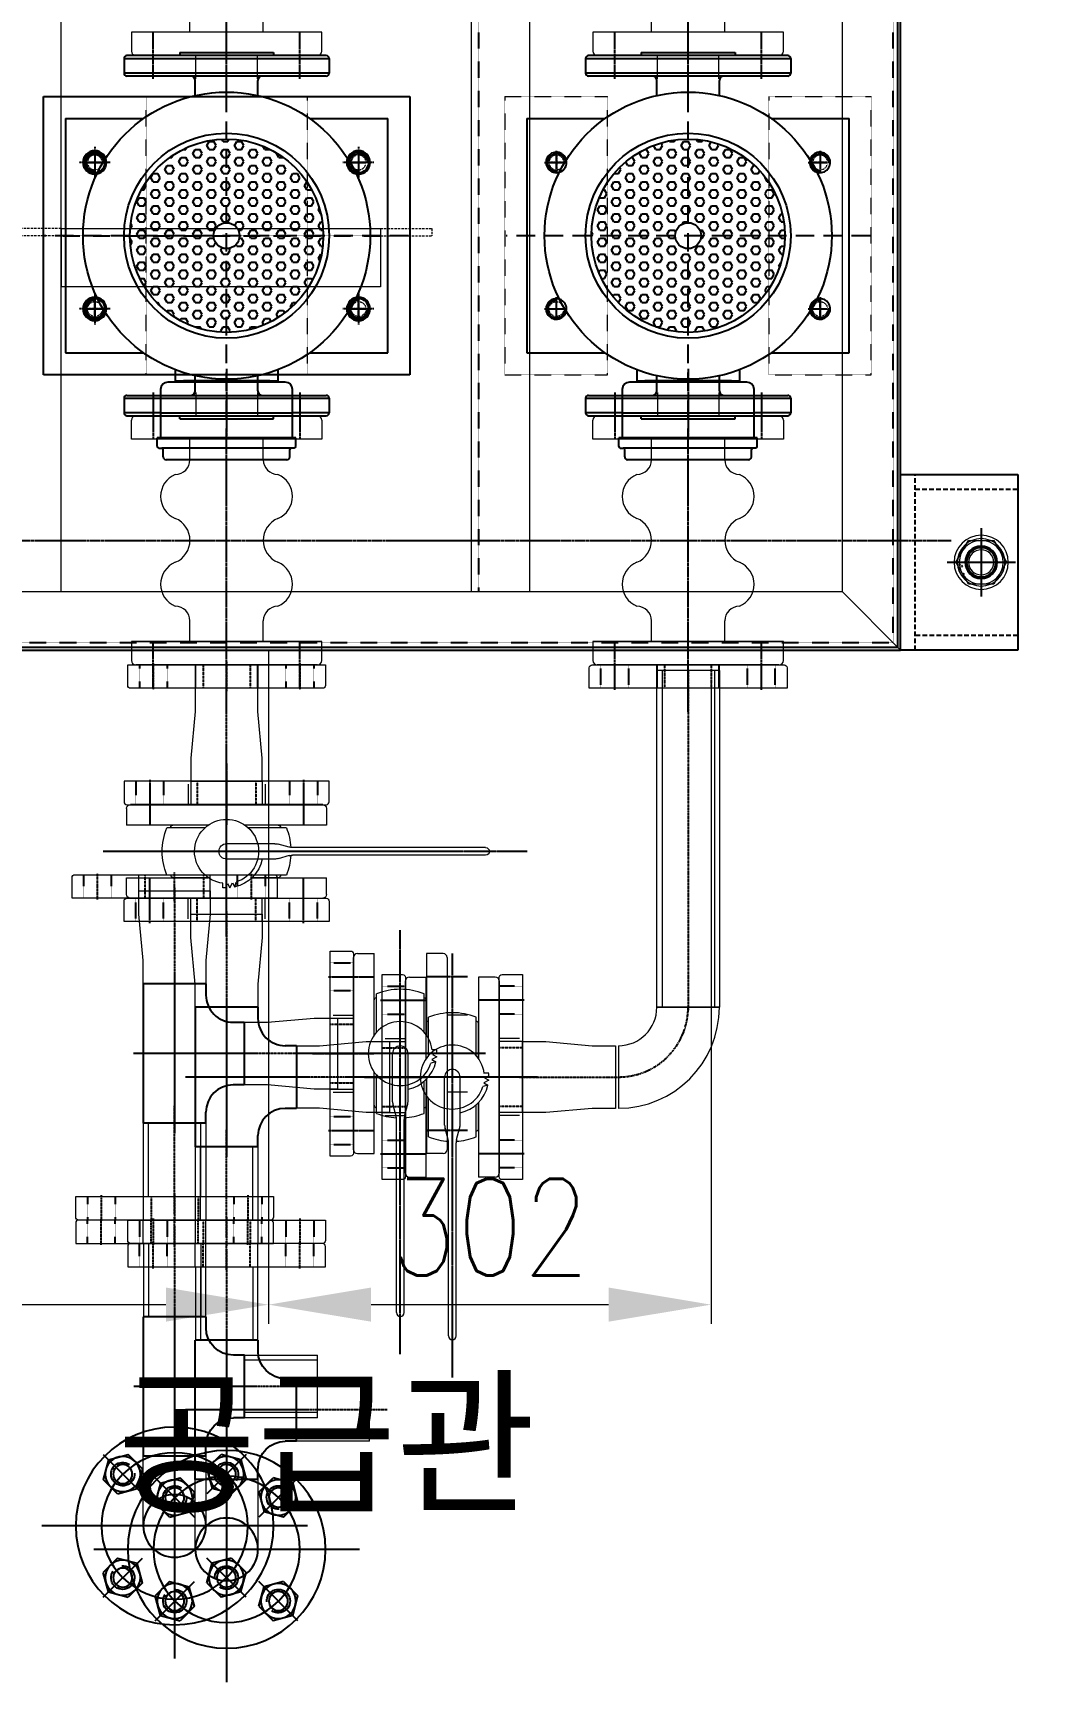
# Model space of a CAD drawing. Header units: millimetres. Extents: x -32759 to 129432, y 390 to 54305.
# Drawn here: x 24426 to 25111, y 26346 to 27471 of the extents above; entities that cross this region are included whole.
import ezdxf

# ---------------------------------------------------------------- set-up
doc = ezdxf.new("R2010")
doc.units = ezdxf.units.MM
for name, pattern in [('CENTER', [2, 1.25, -0.25, 0.25, -0.25]), ('DASHED', [19.05, 12.7, -6.35]), ('HIDDEN', [0.375, 0.25, -0.125]), ('HIDDEN2', [4.7625, 3.175, -1.5875]), ('PHANTOM', [2.5, 1.25, -0.25, 0.25, -0.25, 0.25, -0.25])]:
    doc.linetypes.add(name, pattern=pattern)
for name, color, linetype in [('01a', 8, 'Continuous'), ('01d', 211, 'Continuous'), ('01j', 243, 'Continuous'), ('1', 20, 'Continuous'), ('2', 2, 'DASHED'), ('3', 5, 'Continuous'), ('4', 102, 'Continuous'), ('BOM-UDEF', 3, 'Continuous'), ('CENTER', 1, 'CENTER'), ('CL', 1, 'CENTER'), ('FL', 3, 'Continuous'), ('HL', 2, 'HIDDEN'), ('PL', 5, 'PHANTOM'), ('RD', 5, 'Continuous'), ('외형선', 3, 'Continuous')]:
    doc.layers.add(name, color=color, linetype=linetype)
doc.layers.add('02 숨은선', color=2, linetype='HIDDEN', lineweight=15)
doc.layers.add('_BODY', color=7, linetype='Continuous', lineweight=13)
doc.styles.add('ROAMNS', font='romans.shx', dxfattribs={"width": 0.8, "bigfont": 'whgtxt.shx'})
doc.styles.get("Standard").update_dxf_attribs({"font": 'arial.ttf'})
doc.styles.add('한글', font='romans.shx', dxfattribs={"height": 4, "bigfont": 'whgtxt.shx'})
doc.dimstyles.new('20 작은 한덕_도면칫수', dxfattribs={"dimscale": 20, "dimtxt": 3.3, "dimasz": 3.5, "dimexe": 0.65, "dimexo": 1.25, "dimgap": 1, "dimtad": 1, "dimdec": 0, "dimdsep": 46, "dimtxsty": 'ROAMNS', "dimcen": 0, "dimclrd": 7, "dimclre": 7, "dimclrt": 2, "dimadec": 0, "dimazin": 2, "dimtp": 0.1, "dimtm": 0.1, "dimtfac": 0.71, "dimtdec": 0, "dimtmove": 0, "dimatfit": 3, "dimfxl": 1, "dimlwd": -1, "dimlwe": -1, "dimarcsym": 1})
doc.dimstyles.new('AM_ISO$0', dxfattribs={"dimtxt": 3.5, "dimasz": 3.5, "dimexe": 1, "dimexo": 1, "dimgap": 1.5, "dimtad": 1, "dimdsep": 46, "dimtxsty": 'Standard', "dimcen": 0, "dimclrd": 256, "dimclre": 256, "dimclrt": 2, "dimadec": 0, "dimazin": 2, "dimtp": 0.1, "dimtm": 0.1, "dimtfac": 0.71, "dimtdec": 3, "dimtmove": 0, "dimatfit": 3, "dimfxl": 1, "dimlwd": -1, "dimlwe": -1, "dimarcsym": 1})

# ---------------------------------------------------------------- blocks, each defined once
blk = doc.blocks.new('A$C14AC7C18')
at = {"ltscale": 0.5}
for p, q in [((12, 0), (12, 42.7)), ((12, 42.7), (62, 42.7)), ((62, 39.2), (12, 39.2)), ((62, 0), (62, 42.7)), ((62, 3.5), (12, 3.5)), ((62, 0), (12, 0))]:
    blk.add_line(p, q, dxfattribs=at)
at = {"layer": 'CL', "ltscale": 0.5}
blk.add_line((74, 21.3), (0, 21.3), dxfattribs=at)
blk = doc.blocks.new('zxcvxcvzxc')
at = {"ltscale": 0.5}
for p, q in [((333036.4, 38013.3), (333036.4, 38056)), ((333036.4, 38056), (333084, 38056)), ((333084, 38013.3), (333036.4, 38013.3))]:
    blk.add_line(p, q, dxfattribs=at)
for start, end in [(90, 270), (270, 90)]:
    blk.add_arc((333084, 38034.7), 21.3, start, end, dxfattribs=at)
at = {"layer": 'CL', "ltscale": 0.5}
for p, q in [((333084, 38058), (333084, 38011.3)), ((333034.4, 38034.7), (333107.3, 38034.7))]:
    blk.add_line(p, q, dxfattribs=at)
blk = doc.blocks.new('A$C5E5D0408')
at = {"layer": '1'}
for p, q in [((90.6, 181.2), (90.6, 0)), ((41.9, 139.4), (68.7, 112.6)), ((139.4, 139.4), (112.6, 112.6)), ((0, 90.6), (181.2, 90.6)), ((41.9, 41.9), (68.7, 68.7)), ((139.4, 41.9), (112.6, 68.7))]:
    blk.add_line(p, q, dxfattribs=at)
blk.add_circle((90.6, 90.6), 50, dxfattribs=at)
at = {"layer": '3'}
for p, q in [((45.5, 135.8), (41.9, 122.4)), ((45.5, 135.8), (58.8, 139.4)), ((68.6, 129.6), (58.8, 139.4)), ((112.6, 129.6), (122.4, 139.4)), ((135.8, 135.8), (122.4, 139.4)), ((135.8, 135.8), (139.4, 122.4)), ((68.6, 129.6), (65.1, 116.2)), ((112.6, 129.6), (116.2, 116.2)), ((51.7, 112.6), (41.9, 122.4)), ((51.7, 112.6), (65.1, 116.2)), ((129.6, 112.6), (116.2, 116.2)), ((129.6, 112.6), (139.4, 122.4)), ((51.7, 68.6), (41.9, 58.8)), ((51.7, 68.6), (65.1, 65.1)), ((129.6, 68.6), (116.2, 65.1)), ((129.6, 68.6), (139.4, 58.8)), ((45.5, 45.5), (41.9, 58.8)), ((68.6, 51.7), (65.1, 65.1)), ((112.6, 51.7), (116.2, 65.1)), ((135.8, 45.5), (139.4, 58.8)), ((45.5, 45.5), (58.8, 41.9)), ((68.6, 51.7), (58.8, 41.9)), ((112.6, 51.7), (122.4, 41.9)), ((135.8, 45.5), (122.4, 41.9))]:
    blk.add_line(p, q, dxfattribs=at)
for centre, radius in [((90.6, 90.6), 67.5), ((55.3, 126), 12), ((126, 126), 12), ((55.3, 126), 6.5), ((126, 126), 6.5), ((90.6, 90.6), 21.4), ((55.3, 55.3), 12), ((55.3, 55.3), 6.5), ((126, 55.3), 12), ((126, 55.3), 6.5)]:
    blk.add_circle(centre, radius, dxfattribs=at)
at = {"layer": '4'}
for centre, start, end in [((55.3, 126), 265.5288, 214.4712), ((126, 126), 175.5288, 124.4712), ((55.3, 55.3), 355.5288, 304.4712), ((126, 55.3), 85.5288, 34.4712)]:
    blk.add_arc(centre, 8, start, end, dxfattribs=at)
blk = doc.blocks.new('A$C57364975')
at = {"layer": '1'}
for p, q in [((53.4, 84.1), (53.4, 0)), ((0, 28), (107.9, 28))]:
    blk.add_line(p, q, dxfattribs=at)
at = {"layer": '3'}
for p, q in [((32.1, 75.6), (74.8, 75.6)), ((32.1, 75.6), (32.1, 68)), ((74.8, 75.6), (74.8, 68)), ((5.8, 49.3), (13.4, 49.3)), ((5.8, 49.3), (5.8, 6.6)), ((101, 49.3), (93.4, 49.3)), ((101, 49.3), (101, 6.6)), ((5.8, 6.6), (101, 6.6))]:
    blk.add_line(p, q, dxfattribs=at)
for centre, start, end in [((13.4, 68), 270, 0), ((93.4, 68), 180, 270)]:
    blk.add_arc(centre, 18.6, start, end, dxfattribs=at)
blk = doc.blocks.new('*D1327')
at = {"color": 7, "linetype": 'ByBlock', "transparency": 16777216}
for p, q in [((295476.5, -101289.3), (295476.5, -101748.3)), ((295778.6, -101310.3), (295778.6, -101748.3)), ((295708.6, -101735.3), (295546.5, -101735.3))]:
    blk.add_line(p, q, dxfattribs=at)
at = {"color": 7, "transparency": 16777216}
for points in [[(295546.5, -101723.6), (295546.5, -101746.9), (295476.5, -101735.3)], [(295708.6, -101723.6), (295708.6, -101746.9), (295778.6, -101735.3)]]:
    blk.add_solid(points, dxfattribs=at)
at = {"layer": 'Defpoints', "color": 0, "transparency": 16777216}
for p in [(295476.5, -101264.3), (295778.6, -101285.3), (295476.5, -101735.3)]:
    blk.add_point(p, dxfattribs=at)
at = {"color": 2, "transparency": 16777216, "insert": (295627.6, -101682.3), "char_height": 66, "attachment_point": 5, "style": 'ROAMNS'}
blk.add_mtext('302', dxfattribs=at)
blk = doc.blocks.new('*D1328')
at = {"color": 7, "linetype": 'ByBlock', "transparency": 16777216}
for p, q in [((294556.5, -101209.3), (294556.5, -101748.3)), ((295476.5, -101289.3), (295476.5, -101748.3)), ((295406.5, -101735.3), (294626.5, -101735.3))]:
    blk.add_line(p, q, dxfattribs=at)
at = {"color": 7, "transparency": 16777216}
for points in [[(294626.5, -101723.6), (294626.5, -101746.9), (294556.5, -101735.3)], [(295406.5, -101723.6), (295406.5, -101746.9), (295476.5, -101735.3)]]:
    blk.add_solid(points, dxfattribs=at)
at = {"layer": 'Defpoints', "color": 0, "transparency": 16777216}
for p in [(294556.5, -101184.3), (295476.5, -101264.3), (294556.5, -101735.3)]:
    blk.add_point(p, dxfattribs=at)
at = {"color": 2, "transparency": 16777216, "insert": (295016.5, -101682.3), "char_height": 66, "attachment_point": 5, "style": 'ROAMNS'}
blk.add_mtext('920', dxfattribs=at)
blk = doc.blocks.new('A$C63697C70')
at = {"ltscale": 0.5}
for p, q in [((2, 135), (2, 0)), ((16, 135), (2, 135)), ((18, 2), (18, 133)), ((2, 88.9), (18, 88.9)), ((2, 46.2), (18, 46.2)), ((2, 0), (16, 0))]:
    blk.add_line(p, q, dxfattribs=at)
for centre, start, end in [((16, 133), 0, 90), ((16, 2), 270, 0)]:
    blk.add_arc(centre, 2, start, end, dxfattribs=at)
at = {"layer": 'CL', "ltscale": 0.5}
for p, q in [((1, 117.5), (19, 117.5)), ((0, 67.5), (20, 67.5)), ((1, 17.5), (19, 17.5))]:
    blk.add_line(p, q, dxfattribs=at)
at = {"layer": 'HL', "ltscale": 0.5}
for p, q in [((2, 127), (18, 127)), ((2, 108), (18, 108)), ((2, 27), (18, 27)), ((2, 8), (18, 8))]:
    blk.add_line(p, q, dxfattribs=at)
at = {"layer": 'PL', "ltscale": 0.5}
for p, q in [((2, 83.5), (18, 83.5)), ((2, 51.5), (18, 51.5))]:
    blk.add_line(p, q, dxfattribs=at)
blk = doc.blocks.new('A$C01775BC6')
at = {"ltscale": 0.5}
for p, q in [((2, 48.6), (17.9, 48.6)), ((2, 0), (2, 48.6)), ((17.9, 48.6), (49.6, 45.6)), ((49.6, 45.6), (65.5, 45.6)), ((65.5, 45.6), (65.5, 2.9)), ((49.6, 2.9), (17.9, 0)), ((65.5, 2.9), (49.6, 2.9)), ((17.9, 0), (2, 0))]:
    blk.add_line(p, q, dxfattribs=at)
at = {"layer": 'CL', "ltscale": 0.5}
blk.add_line((0, 24.3), (67.5, 24.3), dxfattribs=at)
blk = doc.blocks.new('A$C351C1466')
at = {"ltscale": 0.5}
for p, q in [((2, 140), (2, 0)), ((16, 140), (2, 140)), ((18, 2), (18, 138)), ((2, 94.3), (18, 94.3)), ((2, 45.7), (18, 45.7)), ((2, 0), (16, 0))]:
    blk.add_line(p, q, dxfattribs=at)
for centre, start, end in [((16, 138), 0, 90), ((16, 2), 270, 0)]:
    blk.add_arc(centre, 2, start, end, dxfattribs=at)
at = {"layer": 'CL', "ltscale": 0.5}
for p, q in [((1, 122.5), (19, 122.5)), ((0, 70), (20, 70)), ((1, 17.5), (19, 17.5))]:
    blk.add_line(p, q, dxfattribs=at)
at = {"layer": 'HL', "ltscale": 0.5}
for p, q in [((2, 132), (18, 132)), ((2, 113), (18, 113)), ((2, 27), (18, 27)), ((2, 8), (18, 8))]:
    blk.add_line(p, q, dxfattribs=at)
at = {"layer": 'PL', "ltscale": 0.5}
for p, q in [((2, 90), (18, 90)), ((2, 50), (18, 50))]:
    blk.add_line(p, q, dxfattribs=at)
blk = doc.blocks.new('A$C0A1C3371')
at = {"ltscale": 0.5, "extrusion": (0, 0, -1), "zscale": -1}
for name, p, rotation in [('A$C351C1466', (-54.1, 174.1), 90.00000000000001), ('A$C63697C70', (-219.7, 137.5), 180)]:
    blk.add_blockref(name, p, dxfattribs=dict(at, rotation=rotation))
at = {"ltscale": 0.5, "rotation": 270}
blk.add_blockref('A$C01775BC6', (99.8, 183.1), dxfattribs=at)
at = {"ltscale": 0.5, "extrusion": (0, 0, -1), "zscale": -1}
blk.add_blockref('A$C351C1466', (-20, 0), dxfattribs=at)
for name, p in [('A$C57364975', (70.7, 42)), ('A$C14AC7C18', (159.7, 48.7))]:
    blk.add_blockref(name, p)
at = {"ltscale": 0.5}
blk.add_blockref('A$C01775BC6', (11, 45.7), dxfattribs=at)
blk = doc.blocks.new('BL-50P')
for p, q in [((33.5, 202), (33.5, 51.3)), ((39.5, 202), (39.5, 51.3)), ((3, 78), (16, 78)), ((16, 19.8), (16, 78)), ((70, 78), (57, 78)), ((57, 78), (57, 14.3)), ((0, -75), (0, 75)), ((73, 75), (73, -75)), ((16, 40.1), (16, 19.8)), ((18, 46.7), (18, 21.7)), ((33.2, 48.7), (30.8, 40.1)), ((39.8, 48.7), (42.2, 40.1)), ((55, 46.7), (55, 16.8)), ((57, 40.1), (57, 14.3)), ((-16, 30), (0, 30)), ((30.5, 37.5), (30.5, 0)), ((42.5, 37.5), (42.5, 0)), ((89, 30), (73, 30)), ((8, -0.7), (11.5, 0.7)), ((8.1, 2.4), (11.9, 4.6)), ((11.5, 0.7), (8.1, 2.4)), ((8.7, 6.4), (12.6, 7.4)), ((11.9, 4.6), (8.7, 6.4)), ((8.1, -2.9), (11.7, -2.9)), ((16, -78), (16, -14.3)), ((16, -14.3), (16, -41.5)), ((18, -16.8), (18, -46.7)), ((55, -16.8), (55, -46.7)), ((57, -14.3), (57, -78)), ((57, -14.3), (57, -42)), ((-16, -30), (0, -30)), ((89, -30), (73, -30)), ((18, -43.5), (18, -43.5)), ((55, -43.5), (55.5, -43.5)), ((3, -78), (16, -78)), ((70, -78), (57, -78))]:
    blk.add_line(p, q)
for centre, radius, start, end in [((36.5, 202), 3, 0, 180), ((3, 75), 3, 90, 180), ((70, 75), 3, 0, 90), ((18, 40.1), 2, 90, 180), ((36.5, 0), 50.2, 93.5055, 111.6124), ((40.5, 37.5), 10, 164.9149, 180), ((23.5, 51.3), 10, 344.9149, 0), ((49.5, 51.3), 10, 180, 195.0851), ((36.5, 0), 50.2, 68.3876, 86.4945), ((32.5, 37.5), 10, 0, 15.0851), ((55, 40.1), 2, 0, 90), ((36.5, 0), 28.5, 102.1532, 166.9419), ((36.5, 0), 25, 186.6152, 162.7268), ((36.5, 0), 6, 180, 0), ((36.5, 0), 28.5, 181.4361, 185.7998), ((18, -41.5), 2, 180, 270), ((36.5, 0), 50.2, 248.3876, 291.6124), ((55.5, -42), 1.5, 270, 0), ((3, -75), 3, 180, 270), ((70, -75), 3, 270, 0)]:
    blk.add_arc(centre, radius, start, end)
at = {"layer": 'CENTER'}
for p, q in [((36.5, 234.4), (36.5, -96.3)), ((-16, 60), (16, 60)), ((89, 60), (57, 60)), ((-29.9, 0), (119.7, 0)), ((-28, 0), (16, 0)), ((105, 0), (57, 0)), ((-16, -60), (16, -60)), ((89, -60), (57, -60))]:
    blk.add_line(p, q, dxfattribs=at)
blk = doc.blocks.new('FRP-32')
for p, q in [((0, -62), (0, 62)), ((16, 65), (3, 65)), ((16, -65), (16, 65)), ((154, 65), (167, 65)), ((154, -65), (154, 65)), ((170, -62), (170, 62)), ((16, 25), (30, 25)), ((140, 25), (154, 25)), ((-16, 21), (0, 21)), ((186, 21), (170, 21)), ((-16, -21), (0, -21)), ((186, -21), (170, -21)), ((16, -25), (30, -25)), ((140, -25), (154, -25)), ((3, -65), (16, -65)), ((167, -65), (154, -65))]:
    blk.add_line(p, q)
for centre, radius, start, end in [((3, 62), 3, 90, 180), ((167, 62), 3, 0, 90), ((30, 35), 10, 270, 0), ((55, 28.75), 16.25, 22.61986, 157.38014), ((85, 41.25), 16.25, 202.61986, 337.38014), ((115, 28.75), 16.25, 22.61986, 157.38014), ((140, 35), 10, 180, 270), ((30, -35), 10, 0, 90), ((85, -41.25), 16.25, 22.61986, 157.38014), ((140, -35), 10, 90, 180), ((55, -28.75), 16.25, 202.61986, 337.38014), ((115, -28.75), 16.25, 202.61986, 337.38014), ((3, -62), 3, 180, 270), ((167, -62), 3, 270, 0)]:
    blk.add_arc(centre, radius, start, end)
at = {"layer": 'CENTER'}
for p, q in [((85, 195.21), (85, -179.4)), ((-16, 50), (16, 50)), ((186, 50), (154, 50)), ((-32, 0), (16, 0)), ((16, 0), (154, 0)), ((202, 0), (154, 0)), ((-16, -50), (16, -50)), ((186, -50), (154, -50))]:
    blk.add_line(p, q, dxfattribs=at)
blk = doc.blocks.new('SDFGSDFGSDFG')
at = {"ltscale": 0.5, "xscale": -1, "rotation": 180}
blk.add_blockref('A$C63697C70', (335519, 36898.1), dxfattribs=at)
at = {"ltscale": 0.5}
blk.add_blockref('A$C351C1466', (335598.5, 36760.6), dxfattribs=at)
at = {"ltscale": 0.5, "xscale": -1}
blk.add_blockref('A$C01775BC6', (335602.5, 36806.3), dxfattribs=at)
blk = doc.blocks.new('747 3HP TOP')
at = {"layer": '1'}
h = blk.add_hatch(dxfattribs=at)
h.set_pattern_fill('HEX', color=256, style=0)
h.paths.add_polyline_path([(5285.2, 19853.7, 0.414214), (5219.2, 19787.7), (5276.3, 19787.7, -0.414214), (5285.2, 19796.6)])
h.paths.add_polyline_path([(5285.2, 19853.7), (5285.2, 19796.6, -0.414214), (5294, 19787.7), (5351.2, 19787.7, 0.414214)])
h.paths.add_polyline_path([(5351.2, 19787.7), (5294, 19787.7, -0.414214), (5285.2, 19778.8), (5285.2, 19721.7, 0.414214)])
h.paths.add_polyline_path([(5285.2, 19778.8, -0.414214), (5276.3, 19787.7), (5219.2, 19787.7, 0.414214), (5285.2, 19721.7)])
for p, q in [((5250.2, 19696.2), (5250.2, 19688.7)), ((5320.2, 19696.2), (5320.2, 19688.7)), ((5240.2, 19682.7), (5240.2, 19649.7)), ((5255.7, 19687.7), (5245.2, 19687.7)), ((5250.2, 19688.7), (5271.1, 19688.7)), ((5255.2, 19688.7), (5271.1, 19688.7)), ((5255.2, 19688.7), (5271.1, 19688.7)), ((5314.7, 19688.7), (5255.7, 19688.7)), ((5255.7, 19687.7), (5255.7, 19688.7)), ((5314.7, 19687.7), (5255.7, 19687.7)), ((5299.3, 19688.7), (5315.2, 19688.7)), ((5299.3, 19688.7), (5320.2, 19688.7)), ((5299.3, 19688.7), (5315.2, 19688.7)), ((5314.7, 19687.7), (5314.7, 19688.7)), ((5325.2, 19687.7), (5314.7, 19687.7)), ((5330.2, 19649.7), (5330.2, 19682.7)), ((5332.4, 19649.7), (5237.9, 19649.7)), ((5237.9, 19643.7), (5237.9, 19649.7)), ((5332.4, 19643.7), (5332.4, 19649.7)), ((5238.9, 19642.7), (5240.9, 19642.7)), ((5329.4, 19642.7), (5240.9, 19642.7)), ((5241.9, 19636.7), (5241.9, 19641.7)), ((5326.4, 19634.7), (5243.9, 19634.7)), ((5328.4, 19636.7), (5328.4, 19641.7)), ((5331.4, 19642.7), (5329.4, 19642.7))]:
    blk.add_line(p, q, dxfattribs=at)
for radius in [98, 70, 66, 8.86]:
    blk.add_circle((5285.2, 19787.7), radius, dxfattribs=at)
for centre, radius, start, end in [((5245.2, 19682.7), 5, 90, 180), ((5325.2, 19682.7), 5, 0, 90), ((5238.9, 19643.7), 1, 180, 270), ((5240.9, 19641.7), 1, 0, 90), ((5243.9, 19636.7), 2, 180, 270), ((5326.4, 19636.7), 2, 270, 0), ((5329.4, 19641.7), 1, 90, 180), ((5331.4, 19643.7), 1, 270, 0)]:
    blk.add_arc(centre, radius, start, end, dxfattribs=at)
blk = doc.blocks.new('6utryty')
at = {"layer": '1'}
for p, q in [((325293.9, 20885.6), (325157.9, 20885.6)), ((325193.9, 20887.6), (325257.9, 20887.6)), ((325193.9, 20887.6), (325193.9, 20885.6)), ((325257.9, 20887.6), (325257.9, 20885.6)), ((325155.9, 20883.6), (325155.9, 20873.6)), ((325155.9, 20883.6), (325295.9, 20883.6)), ((325295.9, 20873.6), (325155.9, 20873.6)), ((325295.9, 20883.6), (325295.9, 20873.6)), ((325293.9, 20871.6), (325157.9, 20871.6)), ((325204.5, 20858.2), (325204.5, 20868.6)), ((325247.2, 20858.2), (325247.2, 20868.6)), ((325115.9, 20842.6), (325169.3, 20842.6)), ((325115.9, 20842.6), (325115.9, 20682.6)), ((325282.5, 20842.6), (325335.9, 20842.6)), ((325335.9, 20682.6), (325335.9, 20842.6)), ((325115.9, 20682.6), (325169.3, 20682.6)), ((325282.5, 20682.6), (325335.9, 20682.6)), ((325155.9, 20651.6), (325155.9, 20641.6)), ((325155.9, 20651.6), (325181.1, 20651.6)), ((325157.9, 20653.6), (325181.1, 20653.6)), ((325271.1, 20653.6), (325293.9, 20653.6)), ((325271.1, 20651.6), (325295.9, 20651.6)), ((325295.9, 20651.6), (325295.9, 20641.6)), ((325181.1, 20641.6), (325155.9, 20641.6)), ((325157.9, 20639.6), (325181.1, 20639.6)), ((325295.9, 20641.6), (325271.1, 20641.6)), ((325271.1, 20639.6), (325293.9, 20639.6))]:
    blk.add_line(p, q, dxfattribs=at)
for centre, radius, start, end in [((325157.9, 20883.6), 2, 90, 180), ((325293.9, 20883.6), 2, 0, 90), ((325157.9, 20873.6), 2, 180, 270), ((325293.9, 20873.6), 2, 270, 0), ((325201.5, 20868.6), 3, 0, 90), ((325250.2, 20868.6), 3, 90, 180), ((325135.9, 20812.6), 7, 14.4769, 287.4139), ((325315.9, 20812.6), 7, 252.5861, 165.5231), ((325135.9, 20712.6), 7, 72.5861, 345.5231), ((325315.9, 20712.6), 7, 194.4769, 107.4139), ((325157.9, 20651.6), 2, 90, 180), ((325293.9, 20651.6), 2, 0, 90), ((325157.9, 20641.6), 2, 180, 270), ((325293.9, 20641.6), 2, 270, 0)]:
    blk.add_arc(centre, radius, start, end, dxfattribs=at)
at = {"layer": '2'}
for p, q in [((325225.9, 20599.3), (325225.9, 20890.7)), ((325135.9, 20820.6), (325135.9, 20804.5)), ((325315.9, 20820.6), (325315.9, 20804.5)), ((325127.8, 20812.6), (325143.9, 20812.6)), ((325307.8, 20812.6), (325323.9, 20812.6)), ((325350.1, 20762.6), (325101.7, 20762.6)), ((325135.9, 20720.6), (325135.9, 20704.5)), ((325315.9, 20720.6), (325315.9, 20704.5)), ((325127.8, 20712.6), (325143.9, 20712.6)), ((325307.8, 20712.6), (325323.9, 20712.6))]:
    blk.add_line(p, q, dxfattribs=at)
at = {"layer": '3'}
for p, q in [((325204.5, 20656.6), (325204.5, 20667)), ((325247.2, 20656.6), (325247.2, 20667)), ((325181.1, 20653.6), (325271.1, 20653.6)), ((325181.1, 20651.6), (325271.1, 20651.6)), ((325181.1, 20641.6), (325271.1, 20641.6)), ((325181.1, 20639.6), (325271.1, 20639.6)), ((325193.9, 20637.6), (325193.9, 20639.6)), ((325193.9, 20637.6), (325257.9, 20637.6)), ((325257.9, 20637.6), (325257.9, 20639.6))]:
    blk.add_line(p, q, dxfattribs=at)
for centre, radius, start, end in [((325135.9, 20812.6), 7, 287.4139, 14.4769), ((325315.9, 20812.6), 7, 165.5231, 252.5861), ((325135.9, 20712.6), 7, 345.5231, 72.5861), ((325315.9, 20712.6), 7, 107.4139, 194.4769), ((325201.5, 20656.6), 3, 270, 0), ((325250.2, 20656.6), 3, 180, 270)]:
    blk.add_arc(centre, radius, start, end, dxfattribs=at)
at = {"layer": '1'}
blk.add_blockref('747 3HP TOP', (319940.7, 974.9), dxfattribs=at)
blk = doc.blocks.new('A$C445176EE')
at = {"color": 2, "linetype": 'HIDDEN2', "ltscale": 0.5}
for p, q in [((35, 40), (0, 40)), ((0, 40), (0, 35)), ((35, 35), (0, 35)), ((253, 40), (288, 40)), ((253, 35), (288, 35)), ((288, 40), (288, 35))]:
    blk.add_line(p, q, dxfattribs=at)
at = {"ltscale": 0.5}
for p, q in [((253, 40), (35, 40)), ((35, 40), (35, 0)), ((253, 40), (253, 0)), ((35, 0), (253, 0))]:
    blk.add_line(p, q, dxfattribs=at)
at = {"layer": 'HL', "ltscale": 0.5}
blk.add_line((253, 35), (35, 35), dxfattribs=at)
blk = doc.blocks.new('hgfgh')
at = {"ltscale": 0.5}
for p, q in [((496361.3, 294378.3), (496361.3, 294188.3)), ((496611.3, 294378.3), (496361.3, 294378.3)), ((496611.3, 294188.3), (496611.3, 294378.3)), ((496361.3, 294188.3), (496611.3, 294188.3))]:
    blk.add_line(p, q, dxfattribs=at)
for centre in [(496396.3, 294333.3), (496576.3, 294333.3), (496396.3, 294233.3), (496576.3, 294233.3)]:
    blk.add_circle(centre, 8, dxfattribs=at)
at = {"layer": 'CL', "ltscale": 0.5}
for p, q in [((496396.3, 294343.9), (496396.3, 294322.7)), ((496576.3, 294343.9), (496576.3, 294322.7)), ((496385.7, 294333.3), (496406.9, 294333.3)), ((496565.7, 294333.3), (496586.9, 294333.3)), ((496396.3, 294243.9), (496396.3, 294222.7)), ((496576.3, 294243.9), (496576.3, 294222.7)), ((496385.7, 294233.3), (496406.9, 294233.3)), ((496565.7, 294233.3), (496586.9, 294233.3))]:
    blk.add_line(p, q, dxfattribs=at)
blk = doc.blocks.new('ytreyrty')
at = {"ltscale": 0.5}
for p, q in [((333062.6, 37987.1), (333105.3, 37987.1)), ((333036.4, 37960.8), (333036.4, 37918.1))]:
    blk.add_line(p, q, dxfattribs=at)
for radius in [68.9, 26.2]:
    blk.add_arc((333036.4, 37987.1), radius, 270, 0, dxfattribs=at)
at = {"layer": 'CL', "ltscale": 0.5}
blk.add_arc((333036.4, 37987.1), 47.6, 270, 0, dxfattribs=at)
blk = doc.blocks.new('A$C14867295')
at = {"ltscale": 0.5}
for p, q in [((0, 0), (0, 230)), ((0, 230), (42.7, 230)), ((3.5, 0), (3.5, 230)), ((39.2, 0), (39.2, 230)), ((42.7, 230), (42.7, 0)), ((0, 0), (42.7, 0))]:
    blk.add_line(p, q, dxfattribs=at)
at = {"layer": 'CL', "ltscale": 0.5}
blk.add_line((21.4, 0), (21.4, 232), dxfattribs=at)
blk = doc.blocks.new('sdfgsdfgsfgd')
at = {"ltscale": 0.5}
blk.add_circle((488041.9, 298396.3), 5.05, dxfattribs=at)
at = {"layer": 'CL', "ltscale": 0.5}
for p, q in [((488034.9, 298396.3), (488048.9, 298396.3)), ((488041.9, 298403.3), (488041.9, 298389.3))]:
    blk.add_line(p, q, dxfattribs=at)
at = {"layer": 'FL', "color": 1, "ltscale": 0.5}
blk.add_arc((488041.9, 298396.3), 6, 270, 180, dxfattribs=at)
at = {"color": 2, "ltscale": 0.5, "insert": (488039.8, 298399.2), "char_height": 2, "width": 1.543, "attachment_point": 1, "style": '한글'}
blk.add_mtext('M12', dxfattribs=at)
blk = doc.blocks.new('sdgsdfgfsdgfdsgsd')
at = {"ltscale": 0.5}
for p, q in [((488000.2, 298377.5), (488000.2, 298292.5)), ((488100.2, 298377.5), (488000.2, 298377.5)), ((488100.2, 298292.5), (488100.2, 298377.5)), ((488000.2, 298292.5), (488100.2, 298292.5))]:
    blk.add_line(p, q, dxfattribs=at)
blk.add_blockref('sdfgsdfgsfgd', (8.3, -58.8))
blk = doc.blocks.new('zxcvxcvxz')
at = {"ltscale": 0.5}
for p, q in [((487475.9, 298214.1), (487475.9, 298134.1)), ((487535.9, 298214.1), (487475.9, 298214.1)), ((487535.9, 298134.1), (487535.9, 298214.1)), ((487475.9, 298134.1), (487535.9, 298134.1))]:
    blk.add_line(p, q, dxfattribs=at)
blk.add_blockref('sdfgsdfgsfgd', (-536, -237.2))
blk = doc.blocks.new('vbn')
at = {"ltscale": 0.5}
blk.add_circle((491764.7, 300516.7), 5.05, dxfattribs=at)
at = {"layer": 'CL', "ltscale": 0.5}
for p, q in [((491764.7, 300523.7), (491764.7, 300509.7)), ((491757.7, 300516.7), (491771.7, 300516.7))]:
    blk.add_line(p, q, dxfattribs=at)
at = {"layer": 'FL', "color": 1, "ltscale": 0.5}
blk.add_arc((491764.7, 300516.7), 6, 270, 180, dxfattribs=at)
blk = doc.blocks.new('xcvbxcv')
at = {"ltscale": 0.5}
for p, q in [((495958.8, 294579.4), (495888.8, 294579.4)), ((495888.8, 294389.4), (495888.8, 294579.4)), ((495958.8, 294579.4), (495958.8, 294389.4)), ((495958.8, 294389.4), (495888.8, 294389.4))]:
    blk.add_line(p, q, dxfattribs=at)
blk.add_blockref('vbn', (4159, -5982.3))
at = {"extrusion": (0, 0, -1), "zscale": -1, "rotation": 180}
blk.add_blockref('vbn', (-4159, 594951), dxfattribs=at)
blk = doc.blocks.new('sdfgsfgdsds')
at = {"ltscale": 0.5}
for p, q in [((55035.4, -13329.8, 0), (56270.4, -13329.8, 0)), ((55035.4, -13895.8, 0), (55035.4, -13329.8, 0)), ((55037.4, -13331.8, 0), (56268.4, -13331.8, 0)), ((55037.4, -13893.8, 0), (55037.4, -13331.8, 0)), ((56268.4, -13331.8, 0), (56268.4, -13893.8, 0)), ((56270.4, -13329.8, 0), (56270.4, -13895.8, 0)), ((56270.4, -13895.8, 0), (55035.4, -13895.8, 0)), ((56268.4, -13893.8, 0), (55037.4, -13893.8, 0))]:
    blk.add_line(p, q, dxfattribs=at)
at = {"layer": '01d', "rotation": 180}
for name, p in [('zxcvxcvxz', (543316.3, 284791.3, 0)), ('sdgsdfgfsdgfdsgsd', (543737.5, 284512.7, 0)), ('sdgsdfgfsdgfdsgsd', (543983.5, 284512.7, 0))]:
    blk.add_blockref(name, p, dxfattribs=at)
at = {"layer": '02 숨은선'}
for p in [(-440833.4, -308097.2, 0), (-440653.4, -308097.2, 0), (-440518.4, -308097.2, 0), (-440338.4, -308097.2, 0), (-439888.4, -308097.2, 0), (-439708.4, -308097.2, 0)]:
    blk.add_blockref('xcvbxcv', p, dxfattribs=at)
blk = doc.blocks.new('xcvxcvb')
at = {"ltscale": 0.5}
for p, q in [((499967.3, 297427.4), (499967.3, 296861.4)), ((500007.3, 297387.4), (499967.3, 297427.4)), ((500007.3, 296901.4), (500007.3, 297387.4)), ((500007.3, 296901.4), (499967.3, 296861.4))]:
    blk.add_line(p, q, dxfattribs=at)
at = {"layer": 'HL', "ltscale": 0.5}
blk.add_line((499972.3, 297422.4), (499972.3, 296866.4), dxfattribs=at)
blk = doc.blocks.new('asfasfsadfas')
at = {"ltscale": 0.5}
for p, q in [((503999.7, 299042.8), (503513.7, 299042.8)), ((503513.7, 299002.8), (503513.7, 299042.8)), ((503999.7, 299002.8), (503999.7, 299042.8)), ((503513.7, 299002.8), (503999.7, 299002.8))]:
    blk.add_line(p, q, dxfattribs=at)
at = {"layer": 'HL', "ltscale": 0.5}
blk.add_line((503513.7, 299007.8), (503999.7, 299007.8), dxfattribs=at)
blk = doc.blocks.new('sdfgsdgfsgfsd')
at = {"ltscale": 0.5}
for p, q in [((56535.4, -11829.8), (57770.4, -11829.8)), ((56575.4, -11869.8), (56535.4, -11829.8)), ((57730.4, -11869.8), (57770.4, -11829.8)), ((57730.4, -11869.8), (56575.4, -11869.8))]:
    blk.add_line(p, q, dxfattribs=at)
at = {"layer": 'HL', "ltscale": 0.5}
blk.add_line((56540.4, -11834.8), (57765.4, -11834.8), dxfattribs=at)
blk = doc.blocks.new('HS_BOM', base_point=(-3113.6, 16316.3))
at = {"layer": 'BOM-UDEF'}
blk.add_circle((-3113.6, 16316.3), 0.25, dxfattribs=at)
blk = doc.blocks.new('asfsafsdfffas')
for p, q in [((495497.8, 292525.5), (495482.8, 292516.9)), ((495482.8, 292516.9), (495482.8, 292499.6)), ((495512.8, 292516.9), (495497.8, 292525.5)), ((495512.8, 292499.6), (495512.8, 292516.9)), ((495482.8, 292499.6), (495497.8, 292490.9)), ((495497.8, 292490.9), (495512.8, 292499.6))]:
    blk.add_line(p, q)
at = {"ltscale": 0.5}
blk.add_line((495437.8, 292453.2), (495557.8, 292453.2), dxfattribs=at)
for radius in [18.5, 16.2, 15, 11, 10.1, 8.56]:
    blk.add_circle((495497.8, 292508.2), radius)
at = {"layer": '1', "ltscale": 10}
for p, q in [((495497.8, 292484.9), (495497.8, 292531.5)), ((495521.1, 292508.2), (495474.4, 292508.2))]:
    blk.add_line(p, q, dxfattribs=at)
at = {"layer": 'CL'}
for p, q in [((495497.8, 292487.7), (495497.8, 292528.7)), ((495497.8, 292488.9), (495497.8, 292527.5)), ((495497.8, 292490), (495497.8, 292526.4)), ((495518.3, 292508.2), (495477.3, 292508.2)), ((495517.1, 292508.2), (495478.5, 292508.2)), ((495516, 292508.2), (495479.6, 292508.2))]:
    blk.add_line(p, q, dxfattribs=at)
at = {"layer": 'RD'}
blk.add_circle((495497.8, 292508.2), 10, dxfattribs=at)
at = {"layer": '외형선'}
for p, q in [((495557.8, 292533.2), (495437.8, 292533.2)), ((495437.8, 292533.2), (495437.8, 292453.2)), ((495557.8, 292453.2), (495557.8, 292533.2))]:
    blk.add_line(p, q, dxfattribs=at)
at = {"layer": '외형선', "color": 2, "linetype": 'HIDDEN2'}
for p, q in [((495447.8, 292533.2), (495447.8, 292463.2)), ((495547.8, 292463.2), (495547.8, 292533.2)), ((495437.8, 292463.2), (495557.8, 292463.2))]:
    blk.add_line(p, q, dxfattribs=at)
at = {"layer": '외형선'}
blk.add_circle((495497.8, 292508.2), 11, dxfattribs=at)
at = {"layer": 'BOM-UDEF', "rotation": 180}
for p in [(495489.8, 292496.2), (495495.2, 292495.1), (495496.2, 292493.5)]:
    blk.add_blockref('HS_BOM', p, dxfattribs=at)
blk = doc.blocks.new('A$C2EF027F7')
at = {"extrusion": (0, 0, -1), "xscale": -1, "zscale": -1}
blk.add_blockref('asfsafsdfffas', (495437.8, -291138.2), dxfattribs=at)
at = {"extrusion": (0, 0, -1), "zscale": -1, "rotation": 270}
blk.add_blockref('xcvxcvb', (-297427.4, 501282.3), dxfattribs=at)
at = {"xscale": -1, "rotation": 90}
blk.add_blockref('sdfgsdgfsgfsd', (-11829.8, 57850.4), dxfattribs=at)
at = {"extrusion": (0, 0, -1), "zscale": -1}
for p in [(-504039.7, -297980.8), (-504039.7, -298300.8)]:
    blk.add_blockref('asfasfsadfas', p, dxfattribs=at)
blk = doc.blocks.new('*D1345')
at = {"color": 7, "linetype": 'ByBlock', "transparency": 16777216}
for p, q in [((97320.9, 13114), (97320.9, 13255)), ((98295.9, 13114), (98295.9, 13255)), ((97390.9, 13242), (98225.9, 13242))]:
    blk.add_line(p, q, dxfattribs=at)
at = {"color": 7, "transparency": 16777216}
for points in [[(97390.9, 13230.3), (97390.9, 13253.6), (97320.9, 13242)], [(98225.9, 13230.3), (98225.9, 13253.6), (98295.9, 13242)]]:
    blk.add_solid(points, dxfattribs=at)
at = {"layer": 'Defpoints', "color": 0, "transparency": 16777216}
for p in [(98295.9, 13242), (97320.9, 13089), (98295.9, 13089)]:
    blk.add_point(p, dxfattribs=at)
at = {"color": 2, "transparency": 16777216, "insert": (97917.8, 13189), "char_height": 66, "attachment_point": 5, "rotation": 180, "style": 'ROAMNS'}
blk.add_mtext('975', dxfattribs=at)
blk = doc.blocks.new('*D1348')
at = {"linetype": 'ByBlock', "ltscale": 0.5, "transparency": 16777216}
for p, q in [((97322.9, 13119.9), (97294.5, 13119.9)), ((97295.5, 13095.5), (97295.5, 13116.4)), ((97319.9, 13092), (97294.5, 13092))]:
    blk.add_line(p, q, dxfattribs=at)
at = {"ltscale": 0.5, "transparency": 16777216}
for points in [[(97296, 13116.4), (97294.9, 13116.4), (97295.5, 13119.9)], [(97296, 13095.5), (97294.9, 13095.5), (97295.5, 13092)]]:
    blk.add_solid(points, dxfattribs=at)
at = {"layer": 'Defpoints', "color": 0, "ltscale": 0.5, "transparency": 16777216}
for p in [(97295.5, 13119.9), (97323.9, 13119.9), (97320.9, 13092)]:
    blk.add_point(p, dxfattribs=at)
at = {"color": 2, "ltscale": 0.5, "transparency": 16777216, "insert": (97298.7, 13105.9), "char_height": 3.5, "attachment_point": 5, "rotation": 270, "bg_fill": 3, "box_fill_scale": 1.1, "bg_fill_color": 256, "bg_fill_true_color": 13158600, "bg_fill_transparency": 0}
blk.add_mtext('27.9', dxfattribs=at)
blk = doc.blocks.new('sdfgdfgsdgsdg')
at = {"extrusion": (0, 0, -1), "xscale": -1, "zscale": -1, "rotation": 270}
for p in [(-295447.9, -100882.5), (-295762.9, -100882.5), (-295447.9, -101298.5), (-295762.9, -101298.5)]:
    blk.add_blockref('FRP-32', p, dxfattribs=at)
at = {"xscale": -1, "rotation": 270}
for name, p in [('A$C2EF027F7', (294592.9, -101288.5, 0)), ('A$C14AC7C18', (295391.1, -101755.5)), ('A$C14AC7C18', (295426.6, -101771.5)), ('A$C57364975', (295384.5, -101844.6))]:
    blk.add_blockref(name, p, dxfattribs=at)
for name, p in [('6utryty', (-29778, -121768.1)), ('6utryty', (-29463, -121768.1)), ('ytreyrty', (-37321.1, -139519.4))]:
    blk.add_blockref(name, p)
at = {"color": 4, "ltscale": 0.5, "xscale": -1}
blk.add_blockref('A$C445176EE', (295587.9, -101040.5), dxfattribs=at)
for name, p, rotation in [('SDFGSDFGSDFG', (258617.3, 234222.5), 270.0000000000001), ('A$C14867295', (295784.3, -101302.3), 180), ('A$C0A1C3371', (295342.4, -101439.8), 270.0000000000001), ('A$C0A1C3371', (295377.9, -101455.8), 270.0000000000001)]:
    blk.add_blockref(name, p, dxfattribs=dict(rotation=rotation))
at = {"ltscale": 0.5, "extrusion": (0, 0, -1), "zscale": -1, "rotation": 90.00000000000001}
blk.add_blockref('A$C63697C70', (-295695.4, -101316.5), dxfattribs=at)
at = {"extrusion": (0, 0, -1), "yscale": 0.875, "zscale": -0.875}
for p, xscale, rotation in [((-295447.9, -101457.8), 0.875, 90.00000000000001), ((-295598.4, -101563.9), -0.875, 180), ((-295633.9, -101579.9), -0.875, 180)]:
    blk.add_blockref('BL-50P', p, dxfattribs=dict(at, xscale=xscale, rotation=rotation))
at = {"ltscale": 0.5, "extrusion": (0, 0, -1), "zscale": -1}
blk.add_blockref('A$C351C1466', (-295651.9, -101649.9), dxfattribs=at)
at = {"ltscale": 0.5}
blk.add_blockref('A$C01775BC6', (295647.9, -101604.2), dxfattribs=at)
at = {"ltscale": 0.5, "extrusion": (0, 0, -1), "xscale": -1, "zscale": -1, "rotation": 270}
for p in [(-295479.9, -101695.5), (-295515.4, -101711.5)]:
    blk.add_blockref('A$C63697C70', p, dxfattribs=at)
at = {"layer": '01a', "xscale": -1}
blk.add_blockref('hgfgh', (791934.2, -395288.8), dxfattribs=at)
at = {"layer": '01j', "xscale": -1}
blk.add_blockref('sdfgsfgdsds', (350943.3, -87392.7), dxfattribs=at)
for base, p1, p2, picture, middle in [((294556.5, -101735.3), (295476.5, -101264.3), (294556.5, -101184.3), '*D1328', (295016.5, -101682.3)), ((295476.5, -101735.3), (295778.6, -101285.3), (295476.5, -101264.3), '*D1327', (295627.6, -101682.3))]:
    dim = blk.add_linear_dim(base=base, p1=p1, p2=p2, angle=180, dimstyle='20 작은 한덕_도면칫수')
    dim.commit()
    dim.dimension.update_dxf_attribs({"geometry": picture, "text_midpoint": middle})
blk = doc.blocks.new('1')
at = {"xscale": -1, "rotation": 270}
blk.add_blockref('A$C57364975', (6492.811, 6404.918), dxfattribs=at)
for p in [(6520.885, 6452.983), (6556.368, 6436.999)]:
    blk.add_blockref('A$C14AC7C18', p)
at = {"xscale": -1}
for p in [(6575.896, 6288.522), (6611.379, 6272.538)]:
    blk.add_blockref('A$C5E5D0408', p, dxfattribs=at)
at = {"rotation": 270.0000000000001}
for p in [(-31549.408, 339463.097), (-31513.925, 339447.113)]:
    blk.add_blockref('zxcvxcvzxc', p, dxfattribs=at)
at = {"layer": '_BODY', "color": 4}
blk.add_blockref('sdfgdfgsdgsdg', (-288927.149, 108265.481), dxfattribs=at)
at = {"color": 2, "style": '한글'}
blk.add_text('소입수 공급관', height=90, dxfattribs=at).set_placement((6098.658, 6387.587, -10267.665))
blk = doc.blocks.new('sdfgsdfgcxvxbxcv')
at = {"color": 2, "style": '한글'}
blk.add_text('소입수 공급관', height=90, dxfattribs=at).set_placement((272479.695, 139180.578, -10267.665))
blk.add_blockref('1', (266381.038, 132792.991))
blk = doc.blocks.new('y8e5ey')
dim = blk.add_linear_dim(base=(98295.895, 13241.97), p1=(97320.895, 13088.96), p2=(98295.895, 13088.96), angle=0, dimstyle='20 작은 한덕_도면칫수')
dim.commit()
dim.dimension.update_dxf_attribs({"geometry": '*D1345', "text_midpoint": (97917.84, 13241.97), "dimtype": 128})
at = {"ltscale": 0.5}
dim = blk.add_linear_dim(base=(97295.455, 13119.861), p1=(97320.895, 13091.96), p2=(97323.895, 13119.861), angle=90, dimstyle='AM_ISO$0', override={"dimfxl": 8, "dimtfill": 1}, dxfattribs=at)
dim.commit()
dim.dimension.update_dxf_attribs({"geometry": '*D1348', "text_midpoint": (97298.742, 13105.91)})
blk = doc.blocks.new('2')
at = {"color": 6, "xscale": -1}
blk.add_blockref('y8e5ey', (121155.752, -6800.077), dxfattribs=at)
blk = doc.blocks.new('sdfgcxvbcbxcvbxc')
blk.add_blockref('2', (292948.326, 132792.991))

msp = doc.modelspace()

# ---------------------------------------------------------------- block references
at = {"layer": '_BODY'}
for name in ['sdfgcxvbcbxcvbxc', 'sdfgsdfgcxvxbxcv']:
    msp.add_blockref(name, (-248343.9, -112720), dxfattribs=at)

doc.saveas('drawing.dxf')
